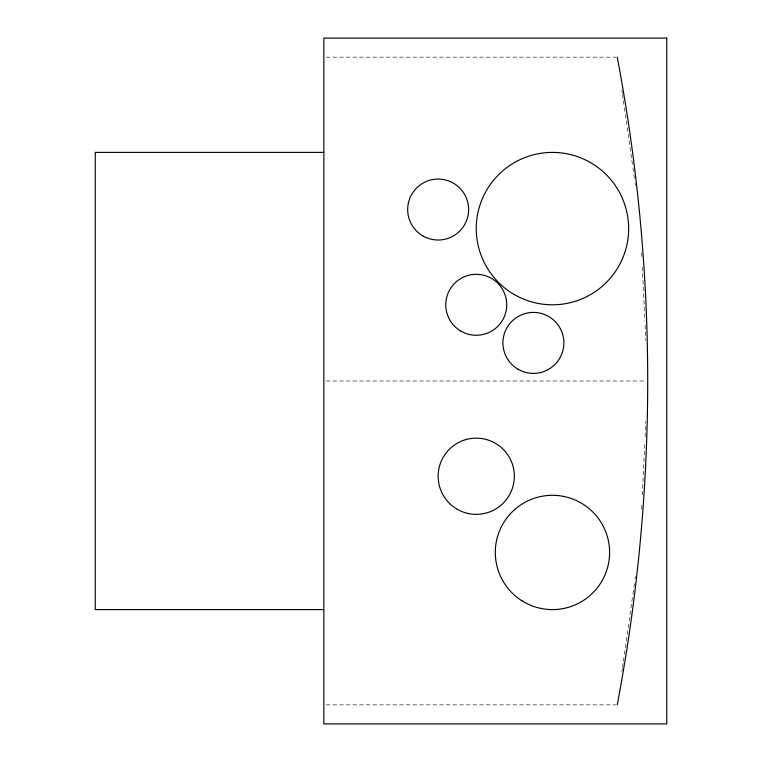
<?xml version="1.0" encoding="UTF-8"?>
<svg xmlns="http://www.w3.org/2000/svg" width="762" height="762" viewBox="0 0 762 762"><rect width="100%" height="100%" fill="white"/><g stroke="black" fill="none" stroke-linecap="round" stroke-linejoin="round"><path stroke-width="0.57" stroke-dasharray="3.81 2.86" d="M641.68 509.216L641.956 503.282M642.347 494.967L644.862 441.541M645.081 436.797L645.805 421.367M621.887 671.903L622.392 668.369M622.554 667.198L623.221 662.492M623.392 661.311L624.221 655.425M624.392 654.253L632.727 595.417M632.898 594.236L633.727 588.359M633.898 587.178L634.394 583.644M635.06 578.939L635.394 576.586M326.222 57.15L616.029 57.15M326.231 381L645.319 381M326.222 704.85L616.029 704.85M621.887 90.097L622.392 93.631M622.554 94.802L623.221 99.508M623.392 100.689L624.221 106.575M624.392 107.747L632.727 166.583M632.898 167.764L633.727 173.641M633.898 174.822L634.394 178.356M635.06 183.061L635.394 185.414M641.68 252.784L641.956 258.718M642.347 267.033L644.862 320.459M645.081 325.203L645.805 340.633"/><path stroke-width="1.14" d="M323.85 152.4L95.25 152.4L95.25 609.6L323.85 609.6M617.22 57.15A1735.693 1735.693 0 0 1 617.22 704.85M666.75 38.1L323.85 38.1L323.85 723.9L666.75 723.9L666.75 38.1M518.16 369.294A30.48 30.48 0 0 0 563.88 342.9A30.48 30.48 0 0 0 518.16 316.506A30.48 30.48 0 0 0 518.16 369.294M514.35 294.589A76.2 76.2 0 0 0 628.65 228.6A76.2 76.2 0 0 0 514.35 162.611A76.2 76.2 0 0 0 514.35 294.589M461.01 331.194A30.48 30.48 0 0 0 506.73 304.8A30.48 30.48 0 0 0 461.01 278.406A30.48 30.48 0 0 0 461.01 331.194M521.98 600.799A57.15 57.15 0 0 0 609.552 554.669A57.15 57.15 0 0 0 525.818 501.882A57.15 57.15 0 0 0 521.98 600.799M422.91 235.944A30.48 30.48 0 0 0 468.63 209.55A30.48 30.48 0 0 0 422.91 183.156A30.48 30.48 0 0 0 422.91 235.944M457.2 509.245A38.1 38.1 0 0 0 514.35 476.25A38.1 38.1 0 0 0 457.2 443.255A38.1 38.1 0 0 0 457.2 509.245"/></g></svg>
